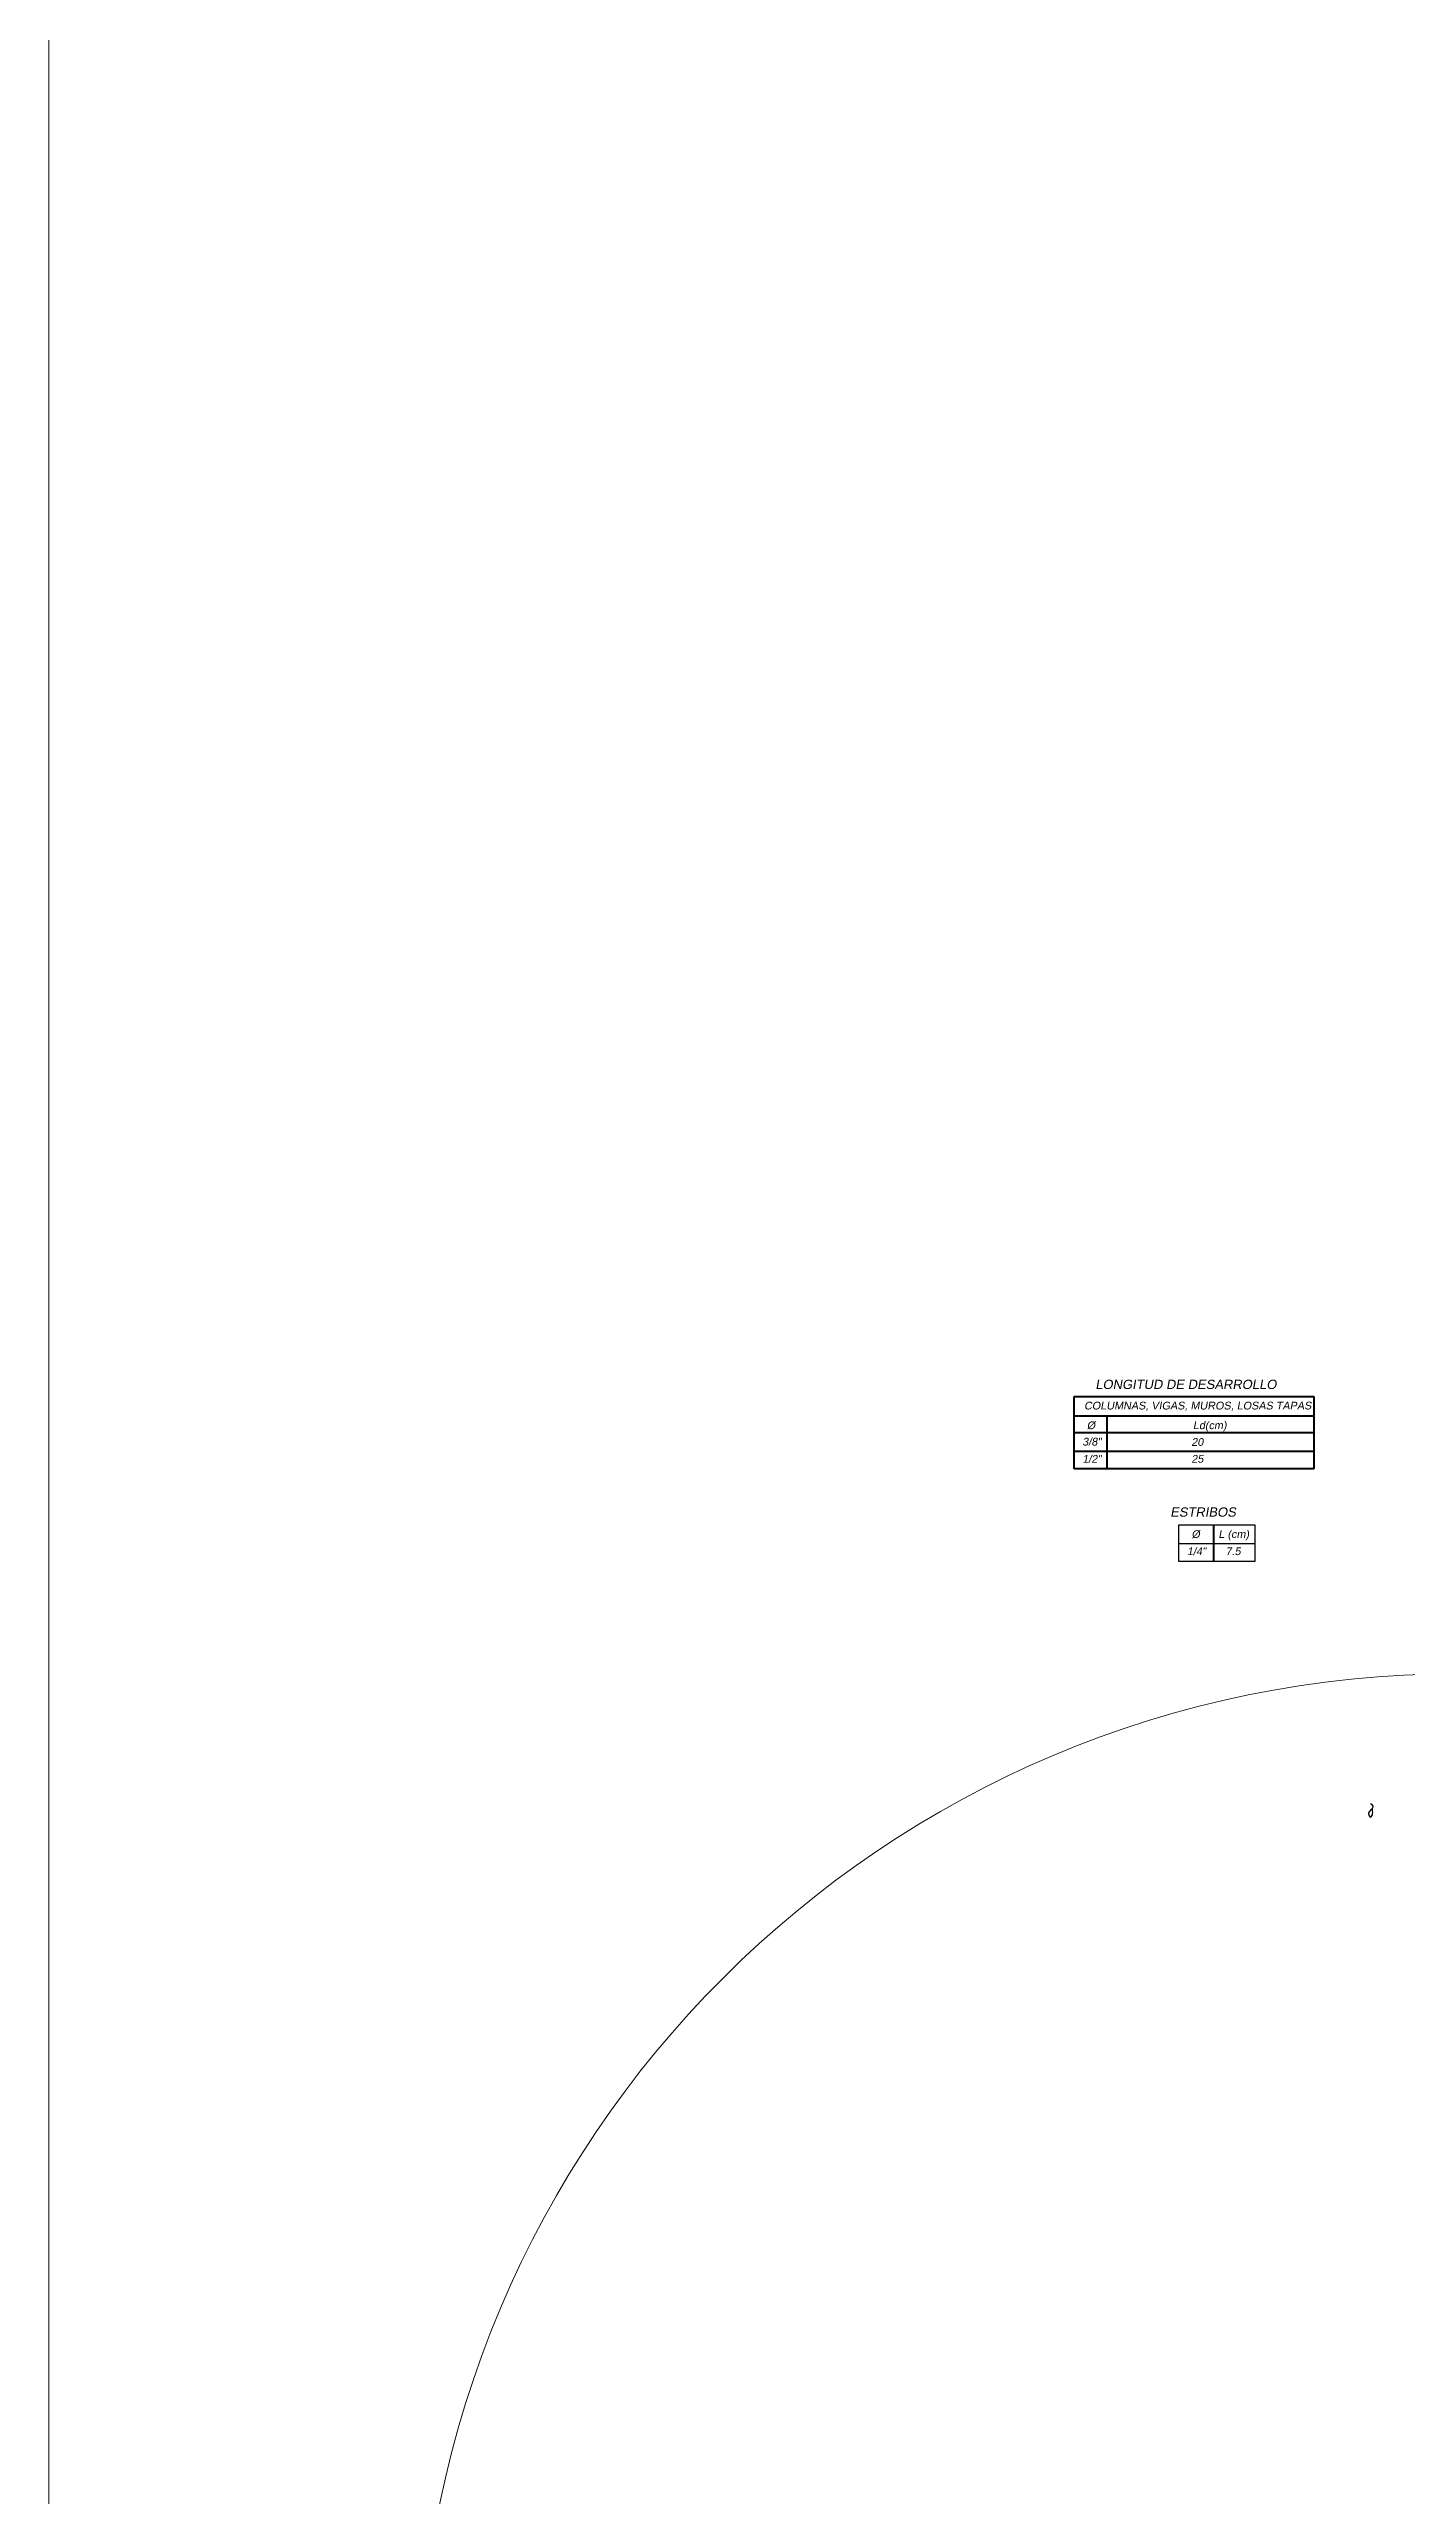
# Model space of a CAD drawing. Header units: metres. Extents: x 4293 to 4528, y 2596 to 2639.
# Drawn here: x 4364.93 to 4370.41, y 2615.55 to 2625.41 of the extents above; entities that cross this region are included whole.
import ezdxf

# ---------------------------------------------------------------- set-up
doc = ezdxf.new("R2010")
doc.units = ezdxf.units.M
for name, color, linetype, lineweight in [('a. acero', 150, 'Continuous', 25), ('A.Pen 0.3', 3, 'Continuous', 30), ('A.Texto', 180, 'Continuous', 5), ('CCC', 3, 'Continuous', 5), ('Muro', 7, 'Continuous', 40)]:
    doc.layers.add(name, color=color, linetype=linetype, lineweight=lineweight)
doc.styles.add('ARIAL', font='arial.ttf', dxfattribs={"oblique": 10})

msp = doc.modelspace()

# ---------------------------------------------------------------- linework, layer by layer
at = {"layer": 'a. acero', "ltscale": 0.01}
msp.add_spline([(4370.2627, 2618.3367), (4370.2719, 2618.3219), (4370.2627, 2618.309), (4370.254, 2618.2944), (4370.2627, 2618.2812), (4370.2708, 2618.2961), (4370.2691, 2618.3146)], degree=3, dxfattribs=at)
at = {"layer": 'A.Pen 0.3'}
msp.add_line((4369.4893, 2619.3854), (4369.796, 2619.3854), dxfattribs=at)
msp.add_lwpolyline([(4369.4893, 2619.4608), (4369.796, 2619.4608), (4369.796, 2619.3126), (4369.4893, 2619.3126)], close=True, dxfattribs=at)
at = {"layer": 'CCC'}
msp.add_lwpolyline([(4364.9308, 2633.3944), (4397.5004, 2633.3944), (4397.5004, 2605.6788), (4364.9308, 2605.6788)], close=True, dxfattribs=at)
msp.add_circle((4370.6128, 2614.6693), 4.1898, dxfattribs=at)
at = {"layer": 'Muro'}
for p, q in [((4369.067, 2619.9781), (4370.0335, 2619.9781)), ((4369.067, 2619.686), (4369.067, 2619.9781)), ((4370.0335, 2619.9781), (4370.0335, 2619.686)), ((4369.067, 2619.9004), (4370.0335, 2619.9004)), ((4370.0335, 2619.8307), (4369.067, 2619.8307)), ((4369.1987, 2619.9004), (4369.1987, 2619.686)), ((4370.0335, 2619.756), (4369.067, 2619.756)), ((4370.0335, 2619.686), (4369.067, 2619.686)), ((4369.6283, 2619.4608), (4369.6283, 2619.3126))]:
    msp.add_line(p, q, dxfattribs=at)

# ---------------------------------------------------------------- texts
at = {"layer": 'A.Texto', "style": 'ARIAL', "oblique": 10}
for s, height, p in [('LONGITUD DE DESARROLLO', 0.0375, (4369.1524, 2620.008)), ('COLUMNAS, VIGAS, MUROS, LOSAS TAPAS', 0.03125, (4369.1069, 2619.9255)), ('%%C', 0.03125, (4369.1178, 2619.8461)), ('            Ld(cm)', 0.03125, (4369.4005, 2619.8461)), ('3/8"', 0.03125, (4369.0999, 2619.78)), ('1/2"', 0.03125, (4369.0999, 2619.7107)), ('20', 0.03125, (4369.5396, 2619.7788)), ('25', 0.03125, (4369.5396, 2619.7107)), ('ESTRIBOS', 0.0375, (4369.4545, 2619.493)), ('%%C', 0.03125, (4369.5401, 2619.4071)), ('L (cm)', 0.03125, (4369.6489, 2619.4071)), ('1/4"', 0.03125, (4369.5221, 2619.3381)), ('7.5', 0.03125, (4369.6779, 2619.3381))]:
    msp.add_text(s, height=height, dxfattribs=at).set_placement(p)

doc.saveas('drawing.dxf')
